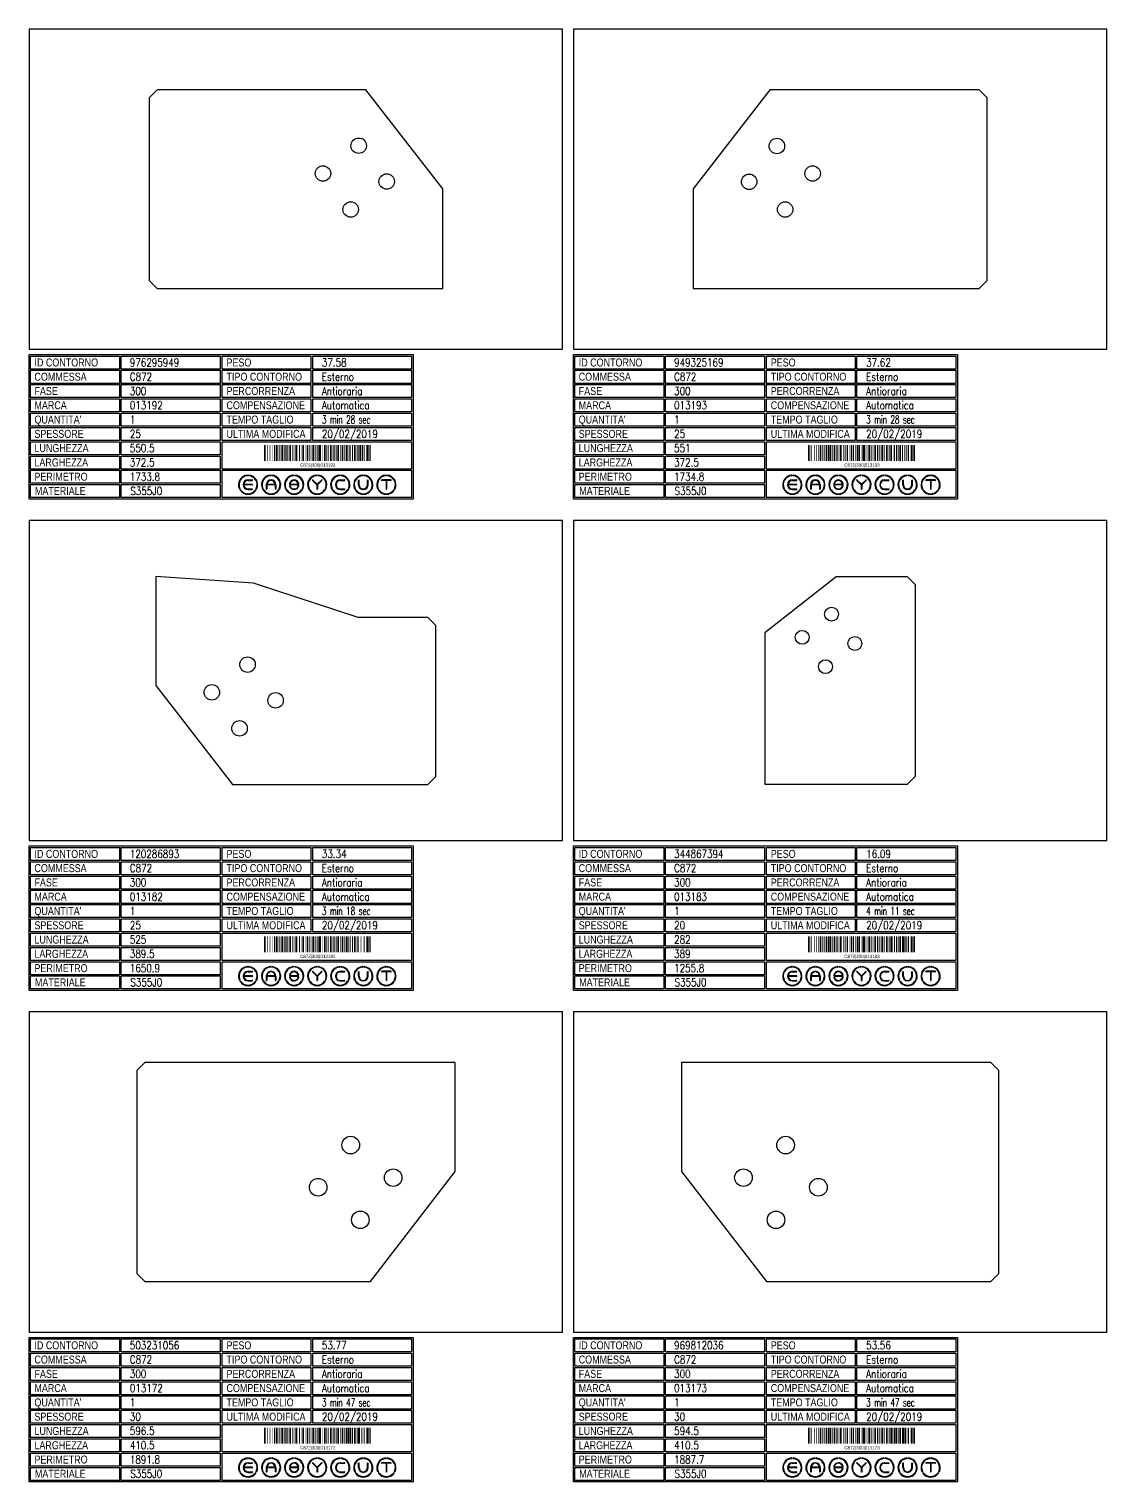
# Model space of a CAD drawing. Header units: millimetres. Extents: x 10000 to 55964, y 10000 to 31380.
# Drawn here: x 15100 to 17120, y 23131 to 25854 of the extents above; entities that cross this region are included whole.
import ezdxf
from ezdxf.enums import TextEntityAlignment as Align

# ---------------------------------------------------------------- set-up
doc = ezdxf.new("R2010")
doc.units = ezdxf.units.MM
doc.styles.add('EasyCutStyle', font='romans.shx', dxfattribs={"width": 0.8})
doc.styles.add('EasyCutStyle1', font='arial.ttf', dxfattribs={"width": 0.8})
doc.styles.get("Standard").update_dxf_attribs({"font": 'arial.ttf'})

# ---------------------------------------------------------------- blocks, each defined once
blk = doc.blocks.new('BlockShape01')
at = {"color": 253}
blk.add_lwpolyline([(0, 0), (720, 0), (720, -271), (0, -271)], close=True, dxfattribs=at)
at = {"color": 2}
for points in [[(3, -2.9), (169.3, -2.9), (169.3, -27.3), (3, -27.3)], [(3, -2.9), (169.3, -2.9), (169.3, -27.3), (3, -27.3)], [(361.9, -2.9), (528.3, -2.9), (528.3, -27.3), (361.9, -27.3)], [(3, -29.6), (169.3, -29.6), (169.3, -54), (3, -54)], [(361.9, -29.6), (528.3, -29.6), (528.3, -54), (361.9, -54)], [(3, -56.4), (169.3, -56.4), (169.3, -80.8), (3, -80.8)], [(361.9, -56.4), (528.3, -56.4), (528.3, -80.8), (361.9, -80.8)], [(3, -83.1), (169.3, -83.1), (169.3, -107.6), (3, -107.6)], [(361.9, -83.1), (528.3, -83.1), (528.3, -107.6), (361.9, -107.6)], [(3, -109.9), (169.3, -109.9), (169.3, -134.3), (3, -134.3)], [(361.9, -109.9), (528.3, -109.9), (528.3, -134.3), (361.9, -134.3)], [(3, -136.7), (169.3, -136.7), (169.3, -161.1), (3, -161.1)], [(361.9, -136.7), (528.3, -136.7), (528.3, -161.1), (361.9, -161.1)], [(3, -163.4), (169.3, -163.4), (169.3, -187.9), (3, -187.9)], [(3, -190.2), (169.3, -190.2), (169.3, -214.6), (3, -214.6)], [(3, -217), (169.3, -217), (169.3, -241.4), (3, -241.4)], [(3, -243.7), (169.3, -243.7), (169.3, -268.1), (3, -268.1)]]:
    blk.add_lwpolyline(points, close=True, dxfattribs=at)
at = {"color": 1}
for points in [[(172.7, -2.9), (358.1, -2.9), (358.1, -27.3), (172.7, -27.3)], [(531.6, -2.9), (717, -2.9), (717, -27.3), (531.6, -27.3)], [(172.7, -29.6), (358.1, -29.6), (358.1, -54), (172.7, -54)], [(531.6, -29.6), (717, -29.6), (717, -54), (531.6, -54)], [(172.7, -56.4), (358.1, -56.4), (358.1, -80.8), (172.7, -80.8)], [(531.6, -56.4), (717, -56.4), (717, -80.8), (531.6, -80.8)], [(172.7, -83.1), (358.1, -83.1), (358.1, -107.6), (172.7, -107.6)], [(531.6, -83.1), (717, -83.1), (717, -107.6), (531.6, -107.6)], [(172.7, -109.9), (358.1, -109.9), (358.1, -134.3), (172.7, -134.3)], [(531.6, -109.9), (717, -109.9), (717, -134.3), (531.6, -134.3)], [(172.7, -136.7), (358.1, -136.7), (358.1, -161.1), (172.7, -161.1)], [(531.6, -136.7), (717, -136.7), (717, -161.1), (531.6, -161.1)], [(172.7, -163.4), (358.1, -163.4), (358.1, -187.9), (172.7, -187.9)], [(172.7, -190.2), (358.1, -190.2), (358.1, -214.6), (172.7, -214.6)], [(361.9, -163.4), (717, -163.4), (717, -214.6), (361.9, -214.6)], [(172.7, -217), (358.1, -217), (358.1, -241.4), (172.7, -241.4)], [(361.9, -217), (717, -217), (717, -268.1), (361.9, -268.1)], [(172.7, -243.7), (358.1, -243.7), (358.1, -268.1), (172.7, -268.1)]]:
    blk.add_lwpolyline(points, close=True, dxfattribs=at)
at = {"color": 161, "style": 'EasyCutStyle1', "width": 0.8}
for s, p in [('ID CONTORNO', (10.1, -22.4)), ('PESO', (370, -22.4)), ('COMMESSA', (10.1, -49.1)), ('TIPO CONTORNO', (370, -49.1)), ('FASE', (10.1, -75.9)), ('PERCORRENZA', (370, -75.9)), ('MARCA', (10.1, -102.6)), ('COMPENSAZIONE', (370, -102.6)), ("QUANTITA'", (10.1, -129.4)), ('TEMPO TAGLIO', (370, -129.4)), ('SPESSORE', (10.1, -156.2)), ('ULTIMA MODIFICA', (370, -156.2)), ('LUNGHEZZA', (10.1, -182.9)), ('LARGHEZZA', (10.1, -209.7)), ('PERIMETRO', (10.1, -236.5)), ('MATERIALE', (11, -263.2))]:
    blk.add_text(s, height=15, dxfattribs=at).set_placement(p)
at = {"style": 'EasyCutStyle'}
for tag, p, width in [('IDSHAPE', (188.9, -22.4), 0.8), ('WEIGTHSHAPE', (548.8, -22.4), 0.8), ('ORDERSHAPE', (188.9, -49.1), 0.8), ('TYPESHAPE', (548.8, -49.1), 0.8), ('PHASESHAPE', (188.9, -75.9), 0.8), ('JOUSHAPE', (548.8, -75.9), 0.8), ('MKSHAPE', (188.9, -102.6), 0.8), ('COMPSHAPE', (548.8, -102.6), 0.8), ('QTASHAPE', (188.9, -129.4), 0.8), ('TIMECUTSHAPE', (548.8, -129.4), 0.65), ('TKSHAPE', (188.9, -156.2), 0.8), ('LASTMODIFYSHAPE', (548.8, -156.2), 0.8), ('LENGTHSHAPE', (188.9, -182.9), 0.8), ('HEIGHTSHAPE', (188.9, -209.7), 0.8), ('PERIMETERSHAPE', (188.9, -236.5), 0.8), ('MATSHAPE', (189.8, -263.2), 0.8)]:
    blk.add_attdef(tag, p, '', height=15, dxfattribs=dict(at, width=width))
blk = doc.blocks.new('Logo')
for color, points in [(140, [(-144.9, -7.2, -1), (-145.9, -7.6, -0.520567), (-131.2, 17.9, -1), (-131.1, 16.9, 0.520567)]), (256, [(-121.7, 0.5), (-137.5, 0.5, -0.394366), (-129.6, 7.9), (-121.7, 7.9, 1), (-121.7, 9), (-129.6, 9, 1), (-129.6, -9), (-121.7, -9, 1), (-121.7, -7.9), (-129.6, -7.9, -0.394366), (-137.5, -0.5), (-121.7, -0.5, 1)]), (140, [(-114.3, -7.2, 1), (-113.3, -7.6, 0.520567), (-128, 17.9, 0.916853), (-128.2, 16.9, 0.043377), (-128.1, 16.9, -0.520567)]), (140, [(-101.7, -7.2, -1), (-102.7, -7.6, -0.520567), (-88, 17.9, -1), (-87.9, 16.9, 0.520567)]), (140, [(-71.1, -7.2, 1), (-70.1, -7.6, 0.520567), (-84.8, 17.9, 1), (-84.9, 16.9, -0.520567)]), (140, [(-58.5, -7.2, -1), (-59.5, -7.6, -0.520567), (-44.8, 17.9, -1), (-44.7, 16.9, 0.520567)]), (256, [(-36.6, -0.5, -0.486114), (-35.5, -1.9, -0.776377), (-50.9, -2, 1), (-51.9, -2.3, 0.776377), (-34.5, -2.1, 0.486114), (-36.6, 0.5), (-49.8, 0.5, -0.486114), (-50.9, 1.9, -0.776377), (-35.5, 2, 1), (-34.5, 2.3, 0.776377), (-51.9, 2.1, 0.486114), (-49.8, -0.5)]), (140, [(-27.9, -7.2, 1), (-26.9, -7.6, 0.520567), (-41.6, 17.9, 1), (-41.7, 16.9, -0.520567)]), (140, [(-15.3, -7.2, -1), (-16.3, -7.6, -0.520567), (-1.6, 17.9, -1), (-1.5, 16.9, 0.520567)]), (256, [(0, 0.8), (-8.1, 8.8, 1), (-8.8, 8.1), (-0.5, -0.2), (-0.5, -7.9, 1), (0.5, -7.9), (0.5, -0.2), (8.8, 8.1, 1), (8.1, 8.8)]), (140, [(15.3, -7.2, 1), (16.3, -7.6, 0.520567), (1.6, 17.9, 1), (1.5, 16.9, -0.520567)]), (140, [(27.9, -7.2, -1), (26.9, -7.6, -0.520567), (41.6, 17.9, -1), (41.7, 16.9, 0.520567)]), (256, [(43.2, -9), (51.1, -9, 1), (51.1, -7.9), (43.2, -7.9, -1), (43.2, 7.9), (51.1, 7.9, 1), (51.1, 9), (43.2, 9, 1)]), (140, [(58.5, -7.2, 1), (59.5, -7.6, 0.520567), (44.8, 17.9, 1), (44.7, 16.9, -0.520567)]), (140, [(71.1, -7.2, -1), (70.1, -7.6, -0.520567), (84.8, 17.9, -1), (84.9, 16.9, 0.520567)]), (256, [(78.5, 0), (78.5, 7.9, 1), (77.4, 7.9), (77.4, 0, 1), (95.4, 0), (95.4, 7.9, 1), (94.3, 7.9), (94.3, 0, -1)]), (140, [(101.7, -7.2, 1), (102.7, -7.6, 0.520567), (88, 17.9, 1), (87.9, 16.9, -0.520567)]), (140, [(114.3, -7.2, -1), (113.3, -7.6, -0.520567), (128, 17.9, -1), (128.1, 16.9, 0.520567)]), (256, [(121.1, 9, 1), (121.1, 7.9), (129.1, 7.9), (129.1, -7.9, 1), (130.1, -7.9), (130.1, 7.9), (138.1, 7.9, 1), (138.1, 9)]), (140, [(144.9, -7.2, 1), (145.9, -7.6, 0.520567), (131.2, 17.9, 1), (131.1, 16.9, -0.520567)]), (140, [(-114.9, -10.3, 1), (-115.7, -9.7, -0.520567), (-143.5, -9.7, 1), (-144.3, -10.3, 0.520567)]), (140, [(-71.7, -10.3, 1), (-72.5, -9.7, -0.520567), (-100.3, -9.7, 1), (-101.1, -10.3, 0.520567)]), (140, [(-28.5, -10.3, 1), (-29.3, -9.7, -0.520567), (-57.1, -9.7, 1), (-57.9, -10.3, 0.520567)]), (140, [(14.7, -10.3, 1), (13.9, -9.7, -0.520567), (-13.9, -9.7, 1), (-14.7, -10.3, 0.520567)]), (140, [(57.9, -10.3, 1), (57.1, -9.7, -0.520567), (29.3, -9.7, 1), (28.5, -10.3, 0.520567)]), (140, [(101.1, -10.3, 1), (100.3, -9.7, -0.520567), (72.5, -9.7, 1), (71.7, -10.3, 0.520567)]), (140, [(144.3, -10.3, 1), (143.5, -9.7, -0.520567), (115.7, -9.7, 1), (114.9, -10.3, 0.520567)])]:
    blk.add_hatch(color=color).paths.add_polyline_path(points)
h = blk.add_hatch(color=256)
h.paths.add_polyline_path([(-78.5, -0.5), (-78.5, -7.9, 1), (-77.4, -7.9), (-77.4, 0, 1), (-95.4, 0), (-95.4, -7.9, 1), (-94.3, -7.9), (-94.3, -0.5)])
h.paths.add_polyline_path([(-94.3, 0.5, -0.933992), (-78.5, 0.5)], flags=16)
for p, q in [((-121.7, 0.5), (-137.5, 0.5)), ((-129.6, 9), (-121.7, 9)), ((-129.6, 7.9), (-121.7, 7.9)), ((-95.4, 0), (-95.4, -7.9)), ((-78.5, 0.5), (-94.3, 0.5)), ((-77.4, 0), (-77.4, -7.9)), ((-36.6, 0.5), (-49.8, 0.5)), ((-0.5, -0.2), (-8.8, 8.1)), ((0, 0.8), (-8.1, 8.8)), ((0, 0.8), (8.1, 8.8)), ((0.5, -0.2), (8.8, 8.1)), ((43.2, 9), (51.1, 9)), ((43.2, 7.9), (51.1, 7.9)), ((77.4, 0), (77.4, 7.9)), ((78.5, 0), (78.5, 7.9)), ((94.3, 0), (94.3, 7.9)), ((95.4, 0), (95.4, 7.9)), ((138.1, 9), (121.1, 9)), ((129.1, 7.9), (121.1, 7.9)), ((129.1, 7.9), (129.1, -7.9)), ((130.1, 7.9), (130.1, -7.9)), ((138.1, 7.9), (130.1, 7.9)), ((-121.7, -0.5), (-137.5, -0.5)), ((-129.6, -7.9), (-121.7, -7.9)), ((-129.6, -9), (-121.7, -9)), ((-94.3, -0.5), (-94.3, -7.9)), ((-78.5, -0.5), (-94.3, -0.5)), ((-78.5, -0.5), (-78.5, -7.9)), ((-36.6, -0.5), (-49.8, -0.5)), ((-0.5, -0.2), (-0.5, -7.9)), ((0.5, -0.2), (0.5, -7.9)), ((43.2, -7.9), (51.1, -7.9)), ((43.2, -9), (51.1, -9))]:
    blk.add_line(p, q)
at = {"color": 140}
for centre, radius, start, end in [((-129.6, 0), 18, 95, 205), ((-129.6, 0), 16.9, 95, 205), ((-131.1, 17.4), 0.54, 275, 95), ((-128.1, 17.4), 0.54, 85, 265), ((-129.6, 0), 16.9, 335, 85), ((-129.6, 0), 18, 335, 85), ((-86.4, 0), 18, 95, 205), ((-86.4, 0), 16.9, 95, 205), ((-87.9, 17.4), 0.54, 275, 95), ((-84.9, 17.4), 0.54, 85, 265), ((-86.4, 0), 16.9, 335, 85), ((-86.4, 0), 18, 335, 85), ((-43.2, 0), 18, 95, 205), ((-43.2, 0), 16.9, 95, 205), ((-44.7, 17.4), 0.54, 275, 95), ((-41.7, 17.4), 0.54, 85, 265), ((-43.2, 0), 16.9, 335, 85), ((-43.2, 0), 18, 335, 85), ((0, 0), 18, 95, 205), ((0, 0), 16.9, 95, 205), ((-1.5, 17.4), 0.54, 275, 95), ((1.5, 17.4), 0.54, 85, 265), ((0, 0), 16.9, 335, 85), ((0, 0), 18, 335, 85), ((43.2, 0), 18, 95, 205), ((43.2, 0), 16.9, 95, 205), ((41.7, 17.4), 0.54, 275, 95), ((44.7, 17.4), 0.54, 85, 265), ((43.2, 0), 16.9, 335, 85), ((43.2, 0), 18, 335, 85), ((86.4, 0), 18, 95, 205), ((86.4, 0), 16.9, 95, 205), ((84.9, 17.4), 0.54, 275, 95), ((87.9, 17.4), 0.54, 85, 265), ((86.4, 0), 16.9, 335, 85), ((86.4, 0), 18, 335, 85), ((129.6, 0), 18, 95, 205), ((129.6, 0), 16.9, 95, 205), ((128.1, 17.4), 0.54, 275, 95), ((131.1, 17.4), 0.54, 85, 265), ((129.6, 0), 16.9, 335, 85), ((129.6, 0), 18, 335, 85), ((-145.4, -7.4), 0.54, 205, 25), ((-143.9, -10), 0.54, 35, 215), ((-129.6, 0), 18, 215, 325), ((-129.6, 0), 16.9, 215, 325), ((-115.3, -10), 0.54, 325, 145), ((-113.8, -7.4), 0.54, 155, 335), ((-102.2, -7.4), 0.54, 205, 25), ((-100.7, -10), 0.54, 35, 215), ((-86.4, 0), 18, 215, 325), ((-86.4, 0), 16.9, 215, 325), ((-72.1, -10), 0.54, 325, 145), ((-70.6, -7.4), 0.54, 155, 335), ((-59, -7.4), 0.54, 205, 25), ((-57.5, -10), 0.54, 35, 215), ((-43.2, 0), 18, 215, 325), ((-43.2, 0), 16.9, 215, 325), ((-28.9, -10), 0.54, 325, 145), ((-27.4, -7.4), 0.54, 155, 335), ((-15.8, -7.4), 0.54, 205, 25), ((-14.3, -10), 0.54, 35, 215), ((0, 0), 18, 215, 325), ((0, 0), 16.9, 215, 325), ((14.3, -10), 0.54, 325, 145), ((15.8, -7.4), 0.54, 155, 335), ((27.4, -7.4), 0.54, 205, 25), ((28.9, -10), 0.54, 35, 215), ((43.2, 0), 18, 215, 325), ((43.2, 0), 16.9, 215, 325), ((57.5, -10), 0.54, 325, 145), ((59, -7.4), 0.54, 155, 335), ((70.6, -7.4), 0.54, 205, 25), ((72.1, -10), 0.54, 35, 215), ((86.4, 0), 18, 215, 325), ((86.4, 0), 16.9, 215, 325), ((100.7, -10), 0.54, 325, 145), ((102.2, -7.4), 0.54, 155, 335), ((113.8, -7.4), 0.54, 205, 25), ((115.3, -10), 0.54, 35, 215), ((129.6, 0), 18, 215, 325), ((129.6, 0), 16.9, 215, 325), ((143.9, -10), 0.54, 325, 145), ((145.4, -7.4), 0.54, 155, 335)]:
    blk.add_arc(centre, radius, start, end, dxfattribs=at)
for centre, radius, start, end in [((-129.6, 0), 9, 90, 270), ((-129.6, 0), 7.92, 90, 176.0904), ((-121.7, 8.5), 0.54, 270, 90), ((-121.7, 0), 0.54, 270, 90), ((-86.4, 0), 9, 0, 180), ((-86.4, 0), 7.92, 3.9096, 176.0904), ((-49.8, 1.6), 2.16, 166.2998, 270), ((-43.2, 0), 9, 15, 166.2998), ((-43.2, 0), 7.92, 15, 166.2998), ((-49.8, 1.6), 1.08, 166.2998, 270), ((-36.6, -1.6), 2.16, 346.2998, 90), ((-35, 2.2), 0.54, 195, 15), ((-8.5, 8.5), 0.54, 45, 225), ((8.5, 8.5), 0.54, 315, 135), ((43.2, 0), 9, 90, 270), ((43.2, 0), 7.92, 90, 270), ((51.1, 8.5), 0.54, 270, 90), ((77.9, 7.9), 0.54, 0, 180), ((86.4, 0), 9, 180, 0), ((86.4, 0), 7.92, 180, 0), ((94.9, 7.9), 0.54, 0, 180), ((121.1, 8.5), 0.54, 90, 270), ((138.1, 8.5), 0.54, 270, 90), ((-129.6, 0), 7.92, 183.9096, 270), ((-121.7, -8.5), 0.54, 270, 90), ((-94.9, -7.9), 0.54, 180, 0), ((-77.9, -7.9), 0.54, 180, 0), ((-51.4, -2.2), 0.54, 15, 195), ((-43.2, 0), 9, 195, 346.2998), ((-43.2, 0), 7.92, 195, 346.2998), ((-36.6, -1.6), 1.08, 346.2998, 90), ((0, -7.9), 0.54, 180, 0), ((51.1, -8.5), 0.54, 270, 90), ((129.6, -7.9), 0.54, 180, 0)]:
    blk.add_arc(centre, radius, start, end)
blk = doc.blocks.new('503231056_128', base_point=(338.25, -314.75))
at = {"linetype": 'Continuous'}
for points, const_width in [([(339.25, -314.75), (339.25, -284.75)], 2), ([(341.75, -314.75), (341.75, -284.75)], 1), ([(344.75, -314.75), (344.75, -284.75)], 1), ([(349.75, -314.75), (349.75, -284.75)], 1), ([(353.75, -314.75), (353.75, -284.75)], 1), ([(358.25, -314.75), (358.25, -284.75)], 2), ([(361.75, -314.75), (361.75, -284.75)], 3), ([(364.75, -314.75), (364.75, -284.75)], 1), ([(368.25, -314.75), (368.25, -284.75)], 2), ([(372.75, -314.75), (372.75, -284.75)], 3), ([(376.25, -314.75), (376.25, -284.75)], 2), ([(379.75, -314.75), (379.75, -284.75)], 3), ([(383.25, -314.75), (383.25, -284.75)], 2), ([(387.75, -314.75), (387.75, -284.75)], 3), ([(391.75, -314.75), (391.75, -284.75)], 1), ([(393.75, -314.75), (393.75, -284.75)], 1), ([(395.75, -314.75), (395.75, -284.75)], 1), ([(399.25, -314.75), (399.25, -284.75)], 4), ([(405.25, -314.75), (405.25, -284.75)], 2), ([(408.75, -314.75), (408.75, -284.75)], 1), ([(411.75, -314.75), (411.75, -284.75)], 3), ([(415.75, -314.75), (415.75, -284.75)], 1), ([(419.75, -314.75), (419.75, -284.75)], 3), ([(423.25, -314.75), (423.25, -284.75)], 2), ([(426.75, -314.75), (426.75, -284.75)], 1), ([(430.75, -314.75), (430.75, -284.75)], 3), ([(434.25, -314.75), (434.25, -284.75)], 2), ([(437.75, -314.75), (437.75, -284.75)], 1), ([(439.75, -314.75), (439.75, -284.75)], 1), ([(443.25, -314.75), (443.25, -284.75)], 4), ([(448.75, -314.75), (448.75, -284.75)], 1), ([(452.75, -314.75), (452.75, -284.75)], 3), ([(456.25, -314.75), (456.25, -284.75)], 2), ([(459.75, -314.75), (459.75, -284.75)], 1), ([(463.75, -314.75), (463.75, -284.75)], 3), ([(468.25, -314.75), (468.25, -284.75)], 2), ([(471.25, -314.75), (471.25, -284.75)], 2), ([(474.75, -314.75), (474.75, -284.75)], 1), ([(477.75, -314.75), (477.75, -284.75)], 3), ([(481.75, -314.75), (481.75, -284.75)], 1), ([(485.75, -314.75), (485.75, -284.75)], 3), ([(490.25, -314.75), (490.25, -284.75)], 2), ([(493.75, -314.75), (493.75, -284.75)], 3), ([(497.25, -314.75), (497.25, -284.75)], 2), ([(500.75, -314.75), (500.75, -284.75)], 3), ([(504.25, -314.75), (504.25, -284.75)], 2), ([(508.75, -314.75), (508.75, -284.75)], 3), ([(512.75, -314.75), (512.75, -284.75)], 1), ([(516.25, -314.75), (516.25, -284.75)], 4), ([(521.75, -314.75), (521.75, -284.75)], 1), ([(523.75, -314.75), (523.75, -284.75)], 1), ([(526.25, -314.75), (526.25, -284.75)], 2), ([(531.75, -314.75), (531.75, -284.75)], 3), ([(534.75, -314.75), (534.75, -284.75)], 1), ([(537.25, -314.75), (537.25, -284.75)], 2)]:
    blk.add_lwpolyline(points, dxfattribs=dict(at, const_width=const_width))
blk.add_text('C872|300|013172', height=6).set_placement((439.25, -325.25), align=Align.CENTER)
blk = doc.blocks.new('969812036_128', base_point=(337.25, -314.75))
at = {"linetype": 'Continuous'}
for points, const_width in [([(338.25, -314.75), (338.25, -284.75)], 2), ([(340.75, -314.75), (340.75, -284.75)], 1), ([(343.75, -314.75), (343.75, -284.75)], 1), ([(348.75, -314.75), (348.75, -284.75)], 1), ([(352.75, -314.75), (352.75, -284.75)], 1), ([(357.25, -314.75), (357.25, -284.75)], 2), ([(360.75, -314.75), (360.75, -284.75)], 3), ([(363.75, -314.75), (363.75, -284.75)], 1), ([(367.25, -314.75), (367.25, -284.75)], 2), ([(371.75, -314.75), (371.75, -284.75)], 3), ([(375.25, -314.75), (375.25, -284.75)], 2), ([(378.75, -314.75), (378.75, -284.75)], 3), ([(382.25, -314.75), (382.25, -284.75)], 2), ([(386.75, -314.75), (386.75, -284.75)], 3), ([(390.75, -314.75), (390.75, -284.75)], 1), ([(392.75, -314.75), (392.75, -284.75)], 1), ([(394.75, -314.75), (394.75, -284.75)], 1), ([(398.25, -314.75), (398.25, -284.75)], 4), ([(404.25, -314.75), (404.25, -284.75)], 2), ([(407.75, -314.75), (407.75, -284.75)], 1), ([(410.75, -314.75), (410.75, -284.75)], 3), ([(414.75, -314.75), (414.75, -284.75)], 1), ([(418.75, -314.75), (418.75, -284.75)], 3), ([(422.25, -314.75), (422.25, -284.75)], 2), ([(425.75, -314.75), (425.75, -284.75)], 1), ([(429.75, -314.75), (429.75, -284.75)], 3), ([(433.25, -314.75), (433.25, -284.75)], 2), ([(436.75, -314.75), (436.75, -284.75)], 1), ([(438.75, -314.75), (438.75, -284.75)], 1), ([(442.25, -314.75), (442.25, -284.75)], 4), ([(447.75, -314.75), (447.75, -284.75)], 1), ([(451.75, -314.75), (451.75, -284.75)], 3), ([(455.25, -314.75), (455.25, -284.75)], 2), ([(458.75, -314.75), (458.75, -284.75)], 1), ([(462.75, -314.75), (462.75, -284.75)], 3), ([(467.25, -314.75), (467.25, -284.75)], 2), ([(470.25, -314.75), (470.25, -284.75)], 2), ([(473.75, -314.75), (473.75, -284.75)], 1), ([(476.75, -314.75), (476.75, -284.75)], 3), ([(480.75, -314.75), (480.75, -284.75)], 1), ([(484.75, -314.75), (484.75, -284.75)], 3), ([(489.25, -314.75), (489.25, -284.75)], 2), ([(492.75, -314.75), (492.75, -284.75)], 3), ([(496.25, -314.75), (496.25, -284.75)], 2), ([(499.75, -314.75), (499.75, -284.75)], 3), ([(503.25, -314.75), (503.25, -284.75)], 2), ([(506.75, -314.75), (506.75, -284.75)], 1), ([(509.75, -314.75), (509.75, -284.75)], 3), ([(515.25, -314.75), (515.25, -284.75)], 4), ([(519.75, -314.75), (519.75, -284.75)], 3), ([(522.75, -314.75), (522.75, -284.75)], 1), ([(525.25, -314.75), (525.25, -284.75)], 2), ([(530.75, -314.75), (530.75, -284.75)], 3), ([(533.75, -314.75), (533.75, -284.75)], 1), ([(536.25, -314.75), (536.25, -284.75)], 2)]:
    blk.add_lwpolyline(points, dxfattribs=dict(at, const_width=const_width))
blk.add_text('C872|300|013173', height=6).set_placement((438.25, -325.25), align=Align.CENTER)
blk = doc.blocks.new('120286893_128', base_point=(302.5, -325.25))
at = {"linetype": 'Continuous'}
for points, const_width in [([(303.5, -325.25), (303.5, -295.25)], 2), ([(306, -325.25), (306, -295.25)], 1), ([(309, -325.25), (309, -295.25)], 1), ([(314, -325.25), (314, -295.25)], 1), ([(318, -325.25), (318, -295.25)], 1), ([(322.5, -325.25), (322.5, -295.25)], 2), ([(326, -325.25), (326, -295.25)], 3), ([(329, -325.25), (329, -295.25)], 1), ([(332.5, -325.25), (332.5, -295.25)], 2), ([(337, -325.25), (337, -295.25)], 3), ([(340.5, -325.25), (340.5, -295.25)], 2), ([(344, -325.25), (344, -295.25)], 3), ([(347.5, -325.25), (347.5, -295.25)], 2), ([(352, -325.25), (352, -295.25)], 3), ([(356, -325.25), (356, -295.25)], 1), ([(358, -325.25), (358, -295.25)], 1), ([(360, -325.25), (360, -295.25)], 1), ([(363.5, -325.25), (363.5, -295.25)], 4), ([(369.5, -325.25), (369.5, -295.25)], 2), ([(373, -325.25), (373, -295.25)], 1), ([(376, -325.25), (376, -295.25)], 3), ([(380, -325.25), (380, -295.25)], 1), ([(384, -325.25), (384, -295.25)], 3), ([(387.5, -325.25), (387.5, -295.25)], 2), ([(391, -325.25), (391, -295.25)], 1), ([(395, -325.25), (395, -295.25)], 3), ([(398.5, -325.25), (398.5, -295.25)], 2), ([(402, -325.25), (402, -295.25)], 1), ([(404, -325.25), (404, -295.25)], 1), ([(407.5, -325.25), (407.5, -295.25)], 4), ([(413, -325.25), (413, -295.25)], 1), ([(417, -325.25), (417, -295.25)], 3), ([(420.5, -325.25), (420.5, -295.25)], 2), ([(424, -325.25), (424, -295.25)], 1), ([(428, -325.25), (428, -295.25)], 3), ([(432.5, -325.25), (432.5, -295.25)], 2), ([(435.5, -325.25), (435.5, -295.25)], 2), ([(439, -325.25), (439, -295.25)], 1), ([(442, -325.25), (442, -295.25)], 3), ([(446, -325.25), (446, -295.25)], 1), ([(450, -325.25), (450, -295.25)], 3), ([(454.5, -325.25), (454.5, -295.25)], 2), ([(458, -325.25), (458, -295.25)], 3), ([(461, -325.25), (461, -295.25)], 1), ([(464.5, -325.25), (464.5, -295.25)], 2), ([(468.5, -325.25), (468.5, -295.25)], 2), ([(473, -325.25), (473, -295.25)], 3), ([(477, -325.25), (477, -295.25)], 1), ([(479.5, -325.25), (479.5, -295.25)], 2), ([(483, -325.25), (483, -295.25)], 1), ([(485, -325.25), (485, -295.25)], 1), ([(490.5, -325.25), (490.5, -295.25)], 2), ([(496, -325.25), (496, -295.25)], 3), ([(499, -325.25), (499, -295.25)], 1), ([(501.5, -325.25), (501.5, -295.25)], 2)]:
    blk.add_lwpolyline(points, dxfattribs=dict(at, const_width=const_width))
blk.add_text('C872|300|013182', height=6).set_placement((403.5, -335.75), align=Align.CENTER)
blk = doc.blocks.new('344867394_128', base_point=(181, -325.5))
at = {"linetype": 'Continuous'}
for points, const_width in [([(182, -325.5), (182, -295.5)], 2), ([(184.5, -325.5), (184.5, -295.5)], 1), ([(187.5, -325.5), (187.5, -295.5)], 1), ([(192.5, -325.5), (192.5, -295.5)], 1), ([(196.5, -325.5), (196.5, -295.5)], 1), ([(201, -325.5), (201, -295.5)], 2), ([(204.5, -325.5), (204.5, -295.5)], 3), ([(207.5, -325.5), (207.5, -295.5)], 1), ([(211, -325.5), (211, -295.5)], 2), ([(215.5, -325.5), (215.5, -295.5)], 3), ([(219, -325.5), (219, -295.5)], 2), ([(222.5, -325.5), (222.5, -295.5)], 3), ([(226, -325.5), (226, -295.5)], 2), ([(230.5, -325.5), (230.5, -295.5)], 3), ([(234.5, -325.5), (234.5, -295.5)], 1), ([(236.5, -325.5), (236.5, -295.5)], 1), ([(238.5, -325.5), (238.5, -295.5)], 1), ([(242, -325.5), (242, -295.5)], 4), ([(248, -325.5), (248, -295.5)], 2), ([(251.5, -325.5), (251.5, -295.5)], 1), ([(254.5, -325.5), (254.5, -295.5)], 3), ([(258.5, -325.5), (258.5, -295.5)], 1), ([(262.5, -325.5), (262.5, -295.5)], 3), ([(266, -325.5), (266, -295.5)], 2), ([(269.5, -325.5), (269.5, -295.5)], 1), ([(273.5, -325.5), (273.5, -295.5)], 3), ([(277, -325.5), (277, -295.5)], 2), ([(280.5, -325.5), (280.5, -295.5)], 1), ([(282.5, -325.5), (282.5, -295.5)], 1), ([(286, -325.5), (286, -295.5)], 4), ([(291.5, -325.5), (291.5, -295.5)], 1), ([(295.5, -325.5), (295.5, -295.5)], 3), ([(299, -325.5), (299, -295.5)], 2), ([(302.5, -325.5), (302.5, -295.5)], 1), ([(306.5, -325.5), (306.5, -295.5)], 3), ([(311, -325.5), (311, -295.5)], 2), ([(314, -325.5), (314, -295.5)], 2), ([(317.5, -325.5), (317.5, -295.5)], 1), ([(320.5, -325.5), (320.5, -295.5)], 3), ([(324.5, -325.5), (324.5, -295.5)], 1), ([(328.5, -325.5), (328.5, -295.5)], 3), ([(333, -325.5), (333, -295.5)], 2), ([(336.5, -325.5), (336.5, -295.5)], 3), ([(339.5, -325.5), (339.5, -295.5)], 1), ([(343, -325.5), (343, -295.5)], 2), ([(347, -325.5), (347, -295.5)], 2), ([(350.5, -325.5), (350.5, -295.5)], 1), ([(353.5, -325.5), (353.5, -295.5)], 3), ([(359, -325.5), (359, -295.5)], 4), ([(363, -325.5), (363, -295.5)], 2), ([(366, -325.5), (366, -295.5)], 2), ([(369, -325.5), (369, -295.5)], 2), ([(374.5, -325.5), (374.5, -295.5)], 3), ([(377.5, -325.5), (377.5, -295.5)], 1), ([(380, -325.5), (380, -295.5)], 2)]:
    blk.add_lwpolyline(points, dxfattribs=dict(at, const_width=const_width))
blk.add_text('C872|300|013183', height=6).set_placement((282, -336), align=Align.CENTER)
blk = doc.blocks.new('976295949_128', base_point=(315.25, -333.75))
at = {"linetype": 'Continuous'}
for points, const_width in [([(316.25, -333.75), (316.25, -303.75)], 2), ([(318.75, -333.75), (318.75, -303.75)], 1), ([(321.75, -333.75), (321.75, -303.75)], 1), ([(326.75, -333.75), (326.75, -303.75)], 1), ([(330.75, -333.75), (330.75, -303.75)], 1), ([(335.25, -333.75), (335.25, -303.75)], 2), ([(338.75, -333.75), (338.75, -303.75)], 3), ([(341.75, -333.75), (341.75, -303.75)], 1), ([(345.25, -333.75), (345.25, -303.75)], 2), ([(349.75, -333.75), (349.75, -303.75)], 3), ([(353.25, -333.75), (353.25, -303.75)], 2), ([(356.75, -333.75), (356.75, -303.75)], 3), ([(360.25, -333.75), (360.25, -303.75)], 2), ([(364.75, -333.75), (364.75, -303.75)], 3), ([(368.75, -333.75), (368.75, -303.75)], 1), ([(370.75, -333.75), (370.75, -303.75)], 1), ([(372.75, -333.75), (372.75, -303.75)], 1), ([(376.25, -333.75), (376.25, -303.75)], 4), ([(382.25, -333.75), (382.25, -303.75)], 2), ([(385.75, -333.75), (385.75, -303.75)], 1), ([(388.75, -333.75), (388.75, -303.75)], 3), ([(392.75, -333.75), (392.75, -303.75)], 1), ([(396.75, -333.75), (396.75, -303.75)], 3), ([(400.25, -333.75), (400.25, -303.75)], 2), ([(403.75, -333.75), (403.75, -303.75)], 1), ([(407.75, -333.75), (407.75, -303.75)], 3), ([(411.25, -333.75), (411.25, -303.75)], 2), ([(414.75, -333.75), (414.75, -303.75)], 1), ([(416.75, -333.75), (416.75, -303.75)], 1), ([(420.25, -333.75), (420.25, -303.75)], 4), ([(425.75, -333.75), (425.75, -303.75)], 1), ([(429.75, -333.75), (429.75, -303.75)], 3), ([(433.25, -333.75), (433.25, -303.75)], 2), ([(436.75, -333.75), (436.75, -303.75)], 1), ([(440.75, -333.75), (440.75, -303.75)], 3), ([(445.25, -333.75), (445.25, -303.75)], 2), ([(448.25, -333.75), (448.25, -303.75)], 2), ([(451.75, -333.75), (451.75, -303.75)], 1), ([(454.75, -333.75), (454.75, -303.75)], 3), ([(458.75, -333.75), (458.75, -303.75)], 1), ([(462.75, -333.75), (462.75, -303.75)], 3), ([(467.25, -333.75), (467.25, -303.75)], 2), ([(470.75, -333.75), (470.75, -303.75)], 3), ([(474.75, -333.75), (474.75, -303.75)], 1), ([(477.25, -333.75), (477.25, -303.75)], 2), ([(481.25, -333.75), (481.25, -303.75)], 2), ([(485.75, -333.75), (485.75, -303.75)], 3), ([(489.75, -333.75), (489.75, -303.75)], 1), ([(492.25, -333.75), (492.25, -303.75)], 2), ([(496.25, -333.75), (496.25, -303.75)], 4), ([(500.25, -333.75), (500.25, -303.75)], 2), ([(503.25, -333.75), (503.25, -303.75)], 2), ([(508.75, -333.75), (508.75, -303.75)], 3), ([(511.75, -333.75), (511.75, -303.75)], 1), ([(514.25, -333.75), (514.25, -303.75)], 2)]:
    blk.add_lwpolyline(points, dxfattribs=dict(at, const_width=const_width))
blk.add_text('C872|300|013192', height=6).set_placement((416.25, -344.25), align=Align.CENTER)
blk = doc.blocks.new('949325169_128', base_point=(315.5, -333.75))
at = {"linetype": 'Continuous'}
for points, const_width in [([(316.5, -333.75), (316.5, -303.75)], 2), ([(319, -333.75), (319, -303.75)], 1), ([(322, -333.75), (322, -303.75)], 1), ([(327, -333.75), (327, -303.75)], 1), ([(331, -333.75), (331, -303.75)], 1), ([(335.5, -333.75), (335.5, -303.75)], 2), ([(339, -333.75), (339, -303.75)], 3), ([(342, -333.75), (342, -303.75)], 1), ([(345.5, -333.75), (345.5, -303.75)], 2), ([(350, -333.75), (350, -303.75)], 3), ([(353.5, -333.75), (353.5, -303.75)], 2), ([(357, -333.75), (357, -303.75)], 3), ([(360.5, -333.75), (360.5, -303.75)], 2), ([(365, -333.75), (365, -303.75)], 3), ([(369, -333.75), (369, -303.75)], 1), ([(371, -333.75), (371, -303.75)], 1), ([(373, -333.75), (373, -303.75)], 1), ([(376.5, -333.75), (376.5, -303.75)], 4), ([(382.5, -333.75), (382.5, -303.75)], 2), ([(386, -333.75), (386, -303.75)], 1), ([(389, -333.75), (389, -303.75)], 3), ([(393, -333.75), (393, -303.75)], 1), ([(397, -333.75), (397, -303.75)], 3), ([(400.5, -333.75), (400.5, -303.75)], 2), ([(404, -333.75), (404, -303.75)], 1), ([(408, -333.75), (408, -303.75)], 3), ([(411.5, -333.75), (411.5, -303.75)], 2), ([(415, -333.75), (415, -303.75)], 1), ([(417, -333.75), (417, -303.75)], 1), ([(420.5, -333.75), (420.5, -303.75)], 4), ([(426, -333.75), (426, -303.75)], 1), ([(430, -333.75), (430, -303.75)], 3), ([(433.5, -333.75), (433.5, -303.75)], 2), ([(437, -333.75), (437, -303.75)], 1), ([(441, -333.75), (441, -303.75)], 3), ([(445.5, -333.75), (445.5, -303.75)], 2), ([(448.5, -333.75), (448.5, -303.75)], 2), ([(452, -333.75), (452, -303.75)], 1), ([(455, -333.75), (455, -303.75)], 3), ([(459, -333.75), (459, -303.75)], 1), ([(463, -333.75), (463, -303.75)], 3), ([(467.5, -333.75), (467.5, -303.75)], 2), ([(471, -333.75), (471, -303.75)], 3), ([(475, -333.75), (475, -303.75)], 1), ([(477.5, -333.75), (477.5, -303.75)], 2), ([(481.5, -333.75), (481.5, -303.75)], 2), ([(485, -333.75), (485, -303.75)], 1), ([(488, -333.75), (488, -303.75)], 3), ([(492.5, -333.75), (492.5, -303.75)], 2), ([(496.5, -333.75), (496.5, -303.75)], 2), ([(500.5, -333.75), (500.5, -303.75)], 2), ([(503.5, -333.75), (503.5, -303.75)], 2), ([(509, -333.75), (509, -303.75)], 3), ([(512, -333.75), (512, -303.75)], 1), ([(514.5, -333.75), (514.5, -303.75)], 2)]:
    blk.add_lwpolyline(points, dxfattribs=dict(at, const_width=const_width))
blk.add_text('C872|300|013193', height=6).set_placement((416.5, -344.25), align=Align.CENTER)

msp = doc.modelspace()

# ---------------------------------------------------------------- linework, layer by layer
for p, q in [((16100, 25854), (15100, 25854)), ((15100, 25854), (15100, 25254)), ((16100, 25254), (16100, 25854)), ((17120, 25854), (16120, 25854)), ((16120, 25854), (16120, 25254)), ((17120, 25254), (17120, 25854)), ((15100, 25254), (16100, 25254)), ((16120, 25254), (17120, 25254)), ((16100, 24933), (15100, 24933)), ((15100, 24933), (15100, 24333)), ((16100, 24333), (16100, 24933)), ((17120, 24933), (16120, 24933)), ((16120, 24933), (16120, 24333)), ((17120, 24333), (17120, 24933)), ((15100, 24333), (16100, 24333)), ((16120, 24333), (17120, 24333)), ((16100, 24012), (15100, 24012)), ((15100, 24012), (15100, 23412)), ((16100, 23412), (16100, 24012)), ((17120, 24012), (16120, 24012)), ((16120, 24012), (16120, 23412)), ((17120, 23412), (17120, 24012)), ((15100, 23412), (16100, 23412)), ((16120, 23412), (17120, 23412))]:
    msp.add_line(p, q)
at = {"color": 2}
for points in [[(15339.8, 25367.8), (15875.3, 25367.8), (15875.3, 25554.8), (15731.3, 25740.3), (15339.8, 25740.3), (15324.8, 25725.3), (15324.8, 25382.8)], [(16344.5, 25367.8), (16880.5, 25367.8), (16895.5, 25382.8), (16895.5, 25725.3), (16880.5, 25740.3), (16488, 25740.3), (16344.5, 25554.3)], [(15481.5, 24438.3), (15847.5, 24438.3), (15862.5, 24453.3), (15862.5, 24736.3), (15847.5, 24751.3), (15716.5, 24751.3), (15520.5, 24815.3), (15337.5, 24827.8), (15337.5, 24623.8)], [(16479, 24438.5), (16746, 24438.5), (16761, 24453.5), (16761, 24812.5), (16746, 24827.5), (16612.5, 24827.5), (16479, 24722.5)], [(15316.8, 23506.8), (15739.8, 23506.8), (15898.3, 23712.8), (15898.3, 23917.3), (15316.8, 23917.3), (15301.8, 23902.3), (15301.8, 23521.8)], [(16481.8, 23506.8), (16902.3, 23506.8), (16917.3, 23521.8), (16917.3, 23902.3), (16902.3, 23917.3), (16322.8, 23917.3), (16322.8, 23712.8)]]:
    msp.add_lwpolyline(points, close=True, dxfattribs=at)
at = {"color": 4}
for centre, radius in [((15717.8, 25635.3), 14.5), ((16501.5, 25634.8), 14.5), ((15650.8, 25583.3), 14.5), ((16568.5, 25583.3), 14.5), ((15770.3, 25568.3), 14.5), ((16449.5, 25567.8), 14.5), ((15702.8, 25515.8), 14.5), ((16517, 25515.8), 14.5), ((16604, 24757.5), 13), ((16549, 24714), 13), ((16647.5, 24702.5), 13), ((15509.5, 24662.8), 14.5), ((16592.5, 24659), 13), ((15442.5, 24610.8), 14.5), ((15562, 24595.8), 14.5), ((15494.5, 24543.3), 14.5), ((15702.8, 23762.3), 16.5), ((16517.8, 23762.3), 16.5), ((15782.3, 23701.3), 16.5), ((16438.8, 23701.3), 16.5), ((15641.8, 23683.3), 16.5), ((16579.3, 23683.3), 16.5), ((15720.8, 23622.3), 16.5), ((16499.8, 23622.3), 16.5)]:
    msp.add_circle(centre, radius, dxfattribs=at)

# ---------------------------------------------------------------- block references
for p, values in [((15100, 25244), {'IDSHAPE': '976295949', 'ORDERSHAPE': 'C872', 'PHASESHAPE': '300', 'MKSHAPE': '013192', 'TKSHAPE': '25', 'LENGTHSHAPE': '550.5', 'HEIGHTSHAPE': '372.5', 'MATSHAPE': 'S355J0', 'LASTMODIFYSHAPE': '20/02/2019', 'PERIMETERSHAPE': '1733.8', 'WEIGTHSHAPE': '37.58', 'TYPESHAPE': 'Esterno', 'JOUSHAPE': 'Antioraria', 'COMPSHAPE': 'Automatica', 'TIMECUTSHAPE': '3 min 28 sec', 'QTASHAPE': '1'}), ((16120, 25244), {'IDSHAPE': '949325169', 'ORDERSHAPE': 'C872', 'PHASESHAPE': '300', 'MKSHAPE': '013193', 'TKSHAPE': '25', 'LENGTHSHAPE': '551', 'HEIGHTSHAPE': '372.5', 'MATSHAPE': 'S355J0', 'LASTMODIFYSHAPE': '20/02/2019', 'PERIMETERSHAPE': '1734.8', 'WEIGTHSHAPE': '37.62', 'TYPESHAPE': 'Esterno', 'JOUSHAPE': 'Antioraria', 'COMPSHAPE': 'Automatica', 'TIMECUTSHAPE': '3 min 28 sec', 'QTASHAPE': '1'}), ((15100, 24323), {'IDSHAPE': '120286893', 'ORDERSHAPE': 'C872', 'PHASESHAPE': '300', 'MKSHAPE': '013182', 'TKSHAPE': '25', 'LENGTHSHAPE': '525', 'HEIGHTSHAPE': '389.5', 'MATSHAPE': 'S355J0', 'LASTMODIFYSHAPE': '20/02/2019', 'PERIMETERSHAPE': '1650.9', 'WEIGTHSHAPE': '33.34', 'TYPESHAPE': 'Esterno', 'JOUSHAPE': 'Antioraria', 'COMPSHAPE': 'Automatica', 'TIMECUTSHAPE': '3 min 18 sec', 'QTASHAPE': '1'}), ((16120, 24323), {'IDSHAPE': '344867394', 'ORDERSHAPE': 'C872', 'PHASESHAPE': '300', 'MKSHAPE': '013183', 'TKSHAPE': '20', 'LENGTHSHAPE': '282', 'HEIGHTSHAPE': '389', 'MATSHAPE': 'S355J0', 'LASTMODIFYSHAPE': '20/02/2019', 'PERIMETERSHAPE': '1255.8', 'WEIGTHSHAPE': '16.09', 'TYPESHAPE': 'Esterno', 'JOUSHAPE': 'Antioraria', 'COMPSHAPE': 'Automatica', 'TIMECUTSHAPE': '4 min 11 sec', 'QTASHAPE': '1'}), ((15100, 23402), {'IDSHAPE': '503231056', 'ORDERSHAPE': 'C872', 'PHASESHAPE': '300', 'MKSHAPE': '013172', 'TKSHAPE': '30', 'LENGTHSHAPE': '596.5', 'HEIGHTSHAPE': '410.5', 'MATSHAPE': 'S355J0', 'LASTMODIFYSHAPE': '20/02/2019', 'PERIMETERSHAPE': '1891.8', 'WEIGTHSHAPE': '53.77', 'TYPESHAPE': 'Esterno', 'JOUSHAPE': 'Antioraria', 'COMPSHAPE': 'Automatica', 'TIMECUTSHAPE': '3 min 47 sec', 'QTASHAPE': '1'}), ((16120, 23402), {'IDSHAPE': '969812036', 'ORDERSHAPE': 'C872', 'PHASESHAPE': '300', 'MKSHAPE': '013173', 'TKSHAPE': '30', 'LENGTHSHAPE': '594.5', 'HEIGHTSHAPE': '410.5', 'MATSHAPE': 'S355J0', 'LASTMODIFYSHAPE': '20/02/2019', 'PERIMETERSHAPE': '1887.7', 'WEIGTHSHAPE': '53.56', 'TYPESHAPE': 'Esterno', 'JOUSHAPE': 'Antioraria', 'COMPSHAPE': 'Automatica', 'TIMECUTSHAPE': '3 min 47 sec', 'QTASHAPE': '1'})]:
    msp.add_blockref('BlockShape01', p).add_auto_attribs(values)
for name, p in [('976295949_128', (15540, 25044.5)), ('949325169_128', (16560, 25044.5)), ('Logo', (15640, 25000)), ('Logo', (16660, 25000)), ('120286893_128', (15540, 24123.5)), ('344867394_128', (16560, 24123.5)), ('Logo', (15640, 24079)), ('Logo', (16660, 24079)), ('503231056_128', (15540, 23202.5)), ('969812036_128', (16560, 23202.5)), ('Logo', (15640, 23158)), ('Logo', (16660, 23158))]:
    msp.add_blockref(name, p)

doc.saveas('drawing.dxf')
